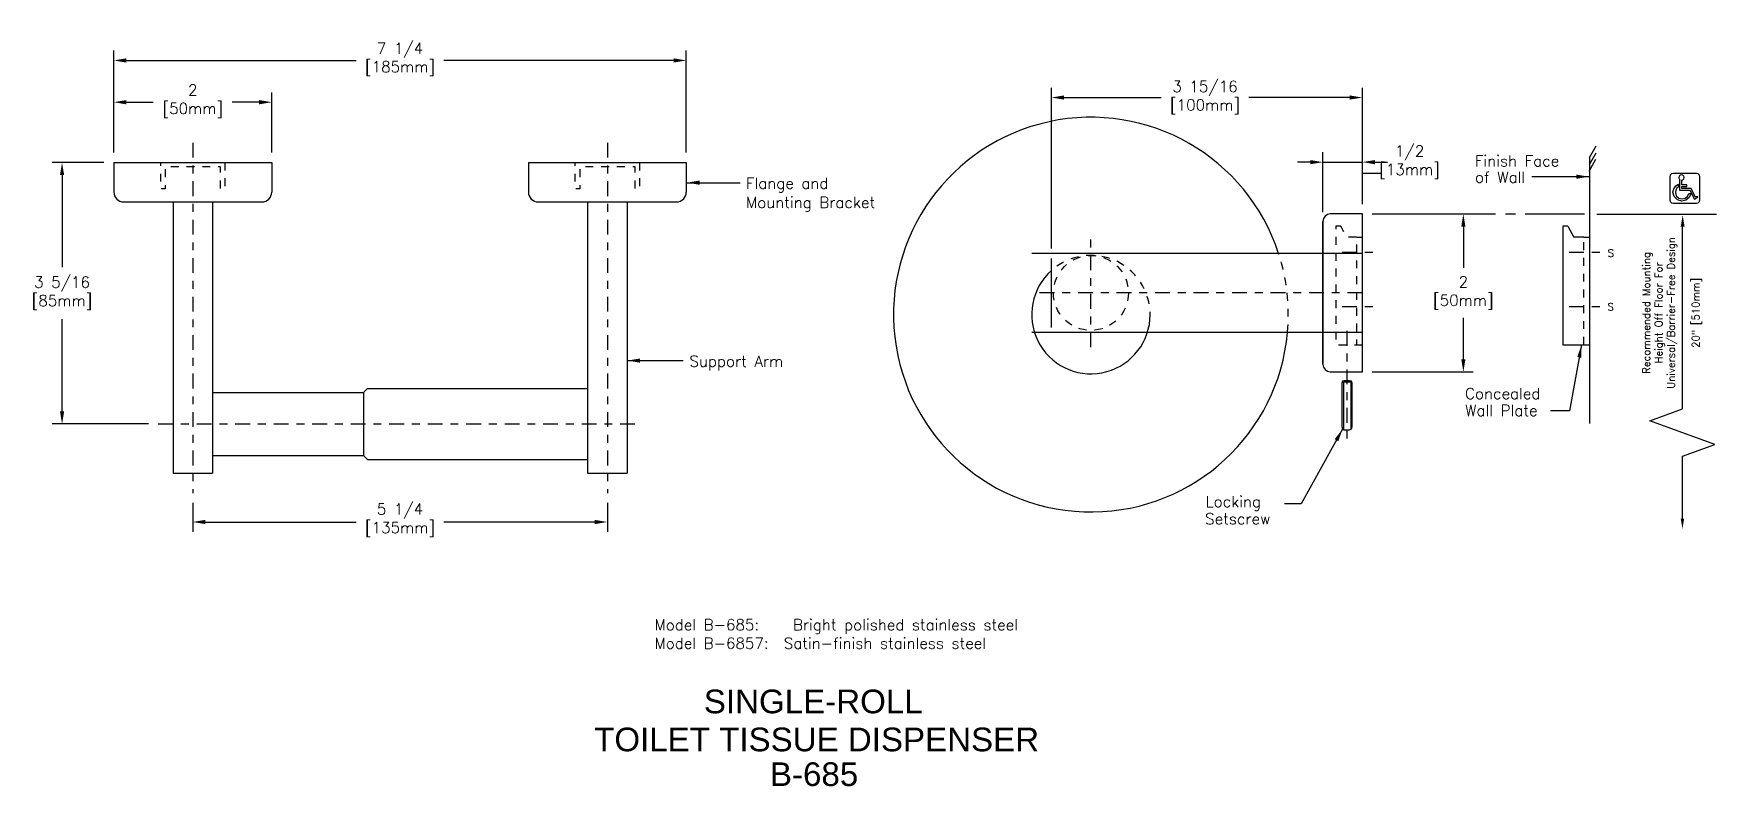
# Model space of a CAD drawing. Extents: x -9.9 to 11.4, y -2.7 to 6.9.
import ezdxf

# ---------------------------------------------------------------- set-up
doc = ezdxf.new("R2010")
doc.units = 0
doc.header["$MEASUREMENT"] = 0
doc.header["$PDMODE"] = 35
doc.header["$PDSIZE"] = 0.000315
doc.linetypes.add('CENTER2', pattern=[1.125, 0.75, -0.125, 0.125, -0.125])
doc.linetypes.add('HIDDEN2', pattern=[0.1875, 0.125, -0.0625])
doc.layers.get('0').update_dxf_attribs({"linetype": 'CONTINUOUS'})
doc.layers.get('DEFPOINTS').update_dxf_attribs({"linetype": 'CONTINUOUS'})
for name, color, linetype in [('DETAIL', 4, 'CONTINUOUS'), ('DIM', 1, 'CONTINUOUS'), ('TEXT', 2, 'CONTINUOUS')]:
    doc.layers.add(name, color=color, linetype=linetype)
doc.styles.add('ARIAL_5', font='arial.ttf', dxfattribs={"height": 5})
doc.styles.add('DIM_S_5', font='simplex.shx', dxfattribs={"height": 0.14})
doc.styles.add('DIM_S_8', font='simplex.shx', dxfattribs={"height": 0.375})
doc.dimstyles.new('DIM_S_7', dxfattribs={"dimtxt": 0.12, "dimasz": 0.16, "dimexe": 0.125, "dimexo": 0.125, "dimgap": 0.09375, "dimtad": 1, "dimtih": 1, "dimtoh": 1, "dimdec": 4, "dimrnd": 0.0625, "dimzin": 0, "dimtxsty": 'DIM_S_5', "dimcen": 0.09375, "dimaunit": 1, "dimazin": 3, "dimtfac": 1, "dimtdec": 4, "dimtofl": 0, "dimtmove": 0, "dimatfit": 3, "dimtolj": 1, "dimtzin": 0})

# ---------------------------------------------------------------- blocks, each defined once
blk = doc.blocks.new('*D6')
at = {"color": 0, "linetype": 'BYBLOCK'}
for p, q in [((7.065, 4.586), (8.344, 4.586)), ((8.219, 4.426), (8.219, 3.904)), ((8.219, 2.746), (8.219, 3.269)), ((7.065, 2.586), (8.344, 2.586))]:
    blk.add_line(p, q, dxfattribs=at)
for points in [[(8.193, 4.426), (8.246, 4.426), (8.219, 4.586)], [(8.193, 2.746), (8.246, 2.746), (8.219, 2.586)]]:
    blk.add_solid(points, dxfattribs=at)
at = {"layer": 'DEFPOINTS', "color": 0, "linetype": 'BYBLOCK'}
for p in [(6.94, 4.586), (6.94, 2.586), (8.219, 2.586)]:
    blk.add_point(p, dxfattribs=at)
at = {"color": 0, "linetype": 'BYBLOCK', "insert": (8.219, 3.586), "char_height": 0.14, "attachment_point": 5, "style": 'DIM_S_5'}
blk.add_mtext('\\A1;2\\P[50mm]', dxfattribs=at)
blk = doc.blocks.new('*D5')
at = {"color": 0, "linetype": 'BYBLOCK'}
for p, q in [((-8.997, 5.238), (-9.653, 5.238)), ((-9.528, 5.078), (-9.528, 3.913)), ((-9.528, 2.086), (-9.528, 3.252)), ((-8.434, 1.926), (-9.653, 1.926))]:
    blk.add_line(p, q, dxfattribs=at)
for points in [[(-9.554, 5.078), (-9.501, 5.078), (-9.528, 5.238)], [(-9.554, 2.086), (-9.501, 2.086), (-9.528, 1.926)]]:
    blk.add_solid(points, dxfattribs=at)
at = {"layer": 'DEFPOINTS', "color": 0, "linetype": 'BYBLOCK'}
for p in [(-8.872, 5.238), (-9.528, 1.926), (-8.309, 1.926)]:
    blk.add_point(p, dxfattribs=at)
at = {"color": 0, "linetype": 'BYBLOCK', "insert": (-9.528, 3.582), "char_height": 0.14, "attachment_point": 5, "style": 'DIM_S_5'}
blk.add_mtext('\\A1;3 5/16\\P[85mm]', dxfattribs=at)
blk = doc.blocks.new('*D4')
at = {"color": 0, "linetype": 'BYBLOCK'}
for p, q in [((-7.872, 0.926), (-7.872, 0.559)), ((-2.622, 0.926), (-2.622, 0.559)), ((-7.712, 0.684), (-5.801, 0.684)), ((-2.782, 0.684), (-4.693, 0.684))]:
    blk.add_line(p, q, dxfattribs=at)
for points in [[(-7.712, 0.711), (-7.712, 0.657), (-7.872, 0.684)], [(-2.782, 0.711), (-2.782, 0.657), (-2.622, 0.684)]]:
    blk.add_solid(points, dxfattribs=at)
at = {"layer": 'DEFPOINTS', "color": 0, "linetype": 'BYBLOCK'}
for p in [(-7.872, 1.051), (-2.622, 1.051), (-2.622, 0.684)]:
    blk.add_point(p, dxfattribs=at)
at = {"color": 0, "linetype": 'BYBLOCK', "insert": (-5.247, 0.707), "char_height": 0.14, "attachment_point": 5, "style": 'DIM_S_5'}
blk.add_mtext('\\A1;5 1/4\\P[135mm]', dxfattribs=at)
blk = doc.blocks.new('*D3')
at = {"color": 0, "linetype": 'BYBLOCK'}
for p, q in [((-8.872, 5.363), (-8.872, 6.127)), ((-8.712, 6.002), (-8.372, 6.002)), ((-7.032, 6.002), (-7.372, 6.002)), ((-6.872, 5.363), (-6.872, 6.127))]:
    blk.add_line(p, q, dxfattribs=at)
for points in [[(-8.712, 6.029), (-8.712, 5.975), (-8.872, 6.002)], [(-7.032, 6.029), (-7.032, 5.975), (-6.872, 6.002)]]:
    blk.add_solid(points, dxfattribs=at)
at = {"layer": 'DEFPOINTS', "color": 0, "linetype": 'BYBLOCK'}
for p in [(-6.872, 6.002), (-8.872, 5.238), (-6.872, 5.238)]:
    blk.add_point(p, dxfattribs=at)
at = {"color": 0, "linetype": 'BYBLOCK', "insert": (-7.872, 6.016), "char_height": 0.14, "attachment_point": 5, "style": 'DIM_S_5'}
blk.add_mtext('\\A1;2\\P[50mm]', dxfattribs=at)
blk = doc.blocks.new('*D2')
at = {"color": 0, "linetype": 'BYBLOCK'}
for p, q in [((-8.872, 5.363), (-8.872, 6.656)), ((-1.622, 5.363), (-1.622, 6.656)), ((-8.712, 6.531), (-5.801, 6.531)), ((-1.782, 6.531), (-4.693, 6.531))]:
    blk.add_line(p, q, dxfattribs=at)
for points in [[(-8.712, 6.558), (-8.712, 6.504), (-8.872, 6.531)], [(-1.782, 6.558), (-1.782, 6.504), (-1.622, 6.531)]]:
    blk.add_solid(points, dxfattribs=at)
at = {"layer": 'DEFPOINTS', "color": 0, "linetype": 'BYBLOCK'}
for p in [(-1.622, 6.531), (-8.872, 5.238), (-1.622, 5.238)]:
    blk.add_point(p, dxfattribs=at)
at = {"color": 0, "linetype": 'BYBLOCK', "insert": (-5.247, 6.545), "char_height": 0.14, "attachment_point": 5, "style": 'DIM_S_5'}
blk.add_mtext('\\A1;7 1/4\\P[185mm]', dxfattribs=at)
blk = doc.blocks.new('*D1')
at = {"color": 0, "linetype": 'BYBLOCK'}
for p, q in [((6.44, 4.611), (6.44, 5.368)), ((6.94, 4.711), (6.94, 5.368)), ((6.28, 5.243), (6.12, 5.243)), ((6.44, 5.243), (6.94, 5.243)), ((7.1, 5.243), (7.26, 5.243))]:
    blk.add_line(p, q, dxfattribs=at)
for points in [[(6.28, 5.269), (6.28, 5.216), (6.44, 5.243)], [(7.1, 5.269), (7.1, 5.216), (6.94, 5.243)]]:
    blk.add_solid(points, dxfattribs=at)
at = {"layer": 'DEFPOINTS', "color": 0, "linetype": 'BYBLOCK'}
for p in [(6.94, 5.243), (6.44, 4.486), (6.94, 4.586)]:
    blk.add_point(p, dxfattribs=at)
at = {"color": 0, "linetype": 'BYBLOCK', "insert": (7.538, 5.243), "char_height": 0.14, "attachment_point": 5, "style": 'DIM_S_5'}
blk.add_mtext('\\A1;1/2\\P[13mm]', dxfattribs=at)
blk = doc.blocks.new('*D0')
at = {"color": 0, "linetype": 'BYBLOCK'}
for p, q in [((3.003, 4.149), (3.003, 6.186)), ((6.94, 4.711), (6.94, 6.186)), ((3.163, 6.061), (4.394, 6.061)), ((6.78, 6.061), (5.501, 6.061))]:
    blk.add_line(p, q, dxfattribs=at)
for points in [[(3.163, 6.088), (3.163, 6.035), (3.003, 6.061)], [(6.78, 6.088), (6.78, 6.035), (6.94, 6.061)]]:
    blk.add_solid(points, dxfattribs=at)
at = {"layer": 'DEFPOINTS', "color": 0, "linetype": 'BYBLOCK'}
for p in [(6.94, 6.061), (6.94, 4.586), (3.003, 4.024)]:
    blk.add_point(p, dxfattribs=at)
at = {"color": 0, "linetype": 'BYBLOCK', "insert": (4.948, 6.061), "char_height": 0.14, "attachment_point": 5, "style": 'DIM_S_5'}
blk.add_mtext('\\A1;3 15/16\\P[100mm]', dxfattribs=at)
blk = doc.blocks.new('ADA')
at = {"layer": 'DETAIL', "linetype": 'CONTINUOUS'}
for p, q in [((1.017, 0.853), (0.492, 0.853)), ((1.261, 0.358), (1.017, 0.853)), ((1.215, 0.235), (1.3, 0.278)), ((1.3, 0.278), (1.299, 0.282))]:
    blk.add_line(p, q, dxfattribs=at)
for points in [[(1.328, 0), (1.431, 0.028), (1.503, 0.1), (1.531, 0.202), (1.531, 1.514), (1.503, 1.616), (1.431, 1.688), (1.328, 1.716), (0, 1.716), (-0.102, 1.688), (-0.175, 1.616), (-0.203, 1.514), (-0.203, 0.202), (-0.175, 0.1), (-0.102, 0.028), (0, 0)], [(0.997, 0.551), (0.905, 0.333), (0.727, 0.181), (0.491, 0.125), (0.233, 0.194), (0.049, 0.378), (-0.021, 0.635), (0.026, 0.833), (0.142, 1), (0.293, 1.1), (0.295, 0.934), (0.193, 0.86), (0.137, 0.758), (0.12, 0.624), (0.172, 0.431), (0.31, 0.294), (0.504, 0.242), (0.68, 0.282), (0.814, 0.393), (0.883, 0.555)]]:
    blk.add_lwpolyline(points, close=True, dxfattribs=at)
for points in [[(0.492, 1.332), (0.54, 1.345), (0.595, 1.4), (0.616, 1.477), (0.595, 1.554), (0.54, 1.609), (0.463, 1.629), (0.386, 1.609), (0.331, 1.554), (0.31, 1.477), (0.331, 1.4), (0.355, 1.376)], [(0.355, 1.376), (0.355, 0.757)], [(0.492, 1.051), (0.492, 1.332)], [(0.492, 0.955), (0.78, 0.955), (0.78, 1.051), (0.492, 1.051)], [(0.355, 0.757), (0.492, 0.757)], [(0.492, 0.853), (0.492, 0.955)], [(0.492, 0.757), (0.948, 0.757)], [(0.948, 0.757), (1.215, 0.235)], [(1.299, 0.282), (1.359, 0.307), (1.398, 0.335), (1.407, 0.361), (1.382, 0.375), (1.329, 0.374), (1.261, 0.358)]]:
    blk.add_lwpolyline(points, dxfattribs=at)

msp = doc.modelspace()

# ---------------------------------------------------------------- linework, layer by layer
at = {"layer": 'DETAIL', "linetype": 'CENTER2', "ltscale": 0.25}
for p, q in [((-7.87192, 5.48846), (-7.87192, 1.05096)), ((-2.62193, 5.48846), (-2.62193, 1.05096)), ((3.50274, 2.89899), (3.50274, 4.27399)), ((6.68449, 4.1018), (7.12774, 4.1018)), ((9.55909, 4.1018), (10.00234, 4.1018)), ((6.94024, 3.58649), (2.75274, 3.58649)), ((6.68449, 3.41517), (7.12774, 3.41517)), ((9.55909, 3.41517), (10.00234, 3.41517)), ((-8.30942, 1.92596), (-2.18443, 1.92596))]:
    msp.add_line(p, q, dxfattribs=at)
at = {"layer": 'DETAIL', "linetype": 'CONTINUOUS'}
for p, q in [((-8.87193, 5.23846), (-8.87193, 4.86346)), ((-8.87193, 5.23846), (-6.87192, 5.23846)), ((-6.87192, 5.23846), (-6.87192, 4.86346)), ((-3.62193, 5.23846), (-1.62193, 5.23846)), ((-3.62193, 5.23846), (-3.62193, 4.86346)), ((-1.62193, 5.23846), (-1.62193, 4.86346)), ((9.81484, 5.30097), (9.81484, 1.93029)), ((-8.74693, 4.73846), (-6.99692, 4.73846)), ((-8.12192, 4.73846), (-8.12192, 1.30096)), ((-7.62192, 4.73846), (-7.62192, 1.30096)), ((-3.49693, 4.73846), (-1.74693, 4.73846)), ((-2.87193, 4.73846), (-2.87193, 1.30096)), ((-2.37193, 4.73846), (-2.37193, 1.30096)), ((6.44023, 4.48621), (6.44023, 2.69094)), ((6.44024, 2.68024), (6.44024, 4.49274)), ((6.94024, 4.58649), (6.53399, 4.58649)), ((6.94024, 2.58649), (6.94024, 4.58649)), ((9.47918, 4.43176), (9.47918, 2.9291)), ((9.54194, 4.43176), (9.61707, 4.29296)), ((9.7452, 4.29296), (9.61707, 4.29296)), ((6.94024, 4.08649), (2.75274, 4.08649)), ((3.00274, 3.14899), (3.00274, 4.02399)), ((6.94024, 3.08649), (2.75274, 3.08649)), ((9.47918, 2.9291), (9.7452, 2.9291)), ((6.53399, 2.58649), (6.94024, 2.58649)), ((-5.70942, 2.32596), (-5.65942, 2.37596)), ((-5.65942, 2.37596), (-2.87193, 2.37596)), ((-7.62192, 2.32596), (-5.70942, 2.32596)), ((-5.70942, 2.32596), (-5.70942, 1.52596)), ((-7.62192, 1.52596), (-5.70942, 1.52596)), ((-5.70942, 1.52596), (-5.65942, 1.47596)), ((-8.12192, 1.30096), (-7.62192, 1.30096)), ((-5.65942, 1.47596), (-2.87193, 1.47596)), ((-2.87193, 1.30096), (-2.37193, 1.30096))]:
    msp.add_line(p, q, dxfattribs=at)
at = {"layer": 'DETAIL', "linetype": 'HIDDEN2', "ltscale": 0.5}
msp.add_line((9.7452, 2.9291), (9.7452, 4.29296), dxfattribs=at)
at = {"layer": 'DETAIL', "linetype": 'CONTINUOUS'}
for points in [[(9.81484, 5.30097), (9.8998, 5.45139)], [(9.81484, 5.21183), (9.8998, 5.36225)], [(9.81345, 5.12827), (9.8984, 5.27869)], [(9.54194, 4.43176), (9.47918, 4.43176)], [(9.74659, 4.29296), (9.81484, 4.29296)], [(9.7452, 2.9291), (9.81484, 2.9291)], [(6.8121, 1.89428), (6.8121, 2.44164), (6.80374, 2.4667), (6.77728, 2.47367), (6.71043, 2.47367), (6.68954, 2.4667), (6.68118, 2.44164), (6.68118, 1.89428), (6.68675, 1.86364), (6.71043, 1.8525), (6.77728, 1.8525), (6.80374, 1.86225), (6.8121, 1.89428)], [(6.79817, 1.86225), (6.79817, 2.45696), (6.69929, 2.45696), (6.69929, 1.85668)]]:
    msp.add_lwpolyline(points, dxfattribs=at)
at = {"layer": 'DETAIL', "linetype": 'HIDDEN2', "ltscale": 0.5, "flags": 128}
for points in [[(-7.46428, 5.23846), (-7.46428, 4.9028), (-7.52138, 4.9028), (-7.52138, 5.18136), (-8.22107, 5.18136), (-8.22107, 4.9028), (-8.27817, 4.9028), (-8.27817, 5.23846)], [(-2.21428, 5.23846), (-2.21428, 4.9028), (-2.27139, 4.9028), (-2.27139, 5.18136), (-2.97107, 5.18136), (-2.97107, 4.9028), (-3.02818, 4.9028), (-3.02818, 5.23846)]]:
    msp.add_lwpolyline(points, dxfattribs=at)
msp.add_lwpolyline([(6.66733, 4.43176), (6.60458, 4.43176), (6.60458, 2.9291), (6.8706, 2.9291), (6.8706, 4.29296), (6.74246, 4.29296)], close=True, dxfattribs=at)
at = {"layer": 'DETAIL', "linetype": 'HIDDEN2', "ltscale": 0.5}
for points in [[(6.87199, 4.29296), (6.94024, 4.29296)], [(6.8706, 2.9291), (6.94024, 2.9291)]]:
    msp.add_lwpolyline(points, dxfattribs=at)
at = {"layer": 'DETAIL', "linetype": 'CENTER2', "ltscale": 0.25}
msp.add_lwpolyline([(6.74525, 3.10459), (6.74525, 1.70626)], dxfattribs=at)
at = {"layer": 'DETAIL', "linetype": 'HIDDEN2', "ltscale": 0.5}
msp.add_circle((3.50274, 3.58649), 0.47465, dxfattribs=at)
at = {"layer": 'DETAIL', "linetype": 'CONTINUOUS'}
for centre, radius, start, end in [((3.50274, 3.31113), 2.5, 18.067753, 354.844528), ((-8.74693, 4.86346), 0.125, 180, 270), ((-6.99692, 4.86346), 0.125, 270, 0), ((-3.49693, 4.86346), 0.125, 180, 270), ((-1.74693, 4.86346), 0.125, 270, 0), ((6.53399, 4.49274), 0.09375, 90, 180), ((3.50274, 3.31113), 0.75, 131.810315, 355.219808), ((6.53399, 2.68024), 0.09375, 180, 270)]:
    msp.add_arc(centre, radius, start, end, dxfattribs=at)
at = {"layer": 'DETAIL', "linetype": 'HIDDEN2', "ltscale": 0.5}
for radius, start, end in [(0.75, 355.219808, 131.810315), (2.5, 354.844528, 18.067753)]:
    msp.add_arc((3.50274, 3.31113), radius, start, end, dxfattribs=at)
at = {"layer": 'DIM', "linetype": 'CONTINUOUS'}
for p, q in [((6.94024, 5.10461), (7.18216, 5.10461)), ((9.91182, 4.5847), (11.42334, 4.5847))]:
    msp.add_line(p, q, dxfattribs=at)
at = {"layer": 'DIM', "linetype": 'CENTER2'}
msp.add_line((7.87808, 4.58633), (9.84971, 4.58633), dxfattribs=at)
at = {"layer": 'DIM', "linetype": 'CONTINUOUS'}
msp.add_lwpolyline([(10.99277, 0.70974), (10.99277, 1.51617), (11.4049, 1.66617), (10.58065, 1.96617), (10.99277, 2.11617), (10.99277, 4.43071)], dxfattribs=at)
for points in [[(10.97163, 4.42353), (11.0214, 4.42353), (10.99651, 4.57283)], [(10.97227, 0.72616), (11.01554, 0.72616), (10.9939, 0.59636)]]:
    msp.add_solid(points, dxfattribs=at)

# ---------------------------------------------------------------- block references
at = {"linetype": 'CONTINUOUS', "xscale": 0.2202759850241858, "yscale": 0.2202759850241867, "zscale": 0.2202759850241866}
msp.add_blockref('ADA', (10.87863, 4.72283), dxfattribs=at)

# ---------------------------------------------------------------- texts
at = {"layer": 'DIM', "linetype": 'CONTINUOUS', "style": 'DIM_S_5'}
for s, height, p in [('Finish Face', 0.14, (8.3656, 5.18882)), ('of Wall', 0.14, (8.36679, 4.98192)), ('Flange and', 0.14, (-0.86679, 4.90507)), ('Mounting Bracket', 0.14, (-0.8675, 4.66221)), ('S', 0.09375, (10.04715, 4.04438)), ('S', 0.09375, (10.0445, 3.36372)), ('Support Arm', 0.14, (-1.58124, 2.65074)), ('Concealed', 0.14, (8.24118, 2.24126)), ('Wall Plate', 0.14, (8.24118, 2.02675)), ('Locking', 0.14, (4.95431, 0.87264)), ('Setscrew', 0.14, (4.94859, 0.65502)), ('Model B-685:   Bright polished stainless steel', 0.14, (-2.02526, -0.68722)), ('Model B-6857:  Satin-finish stainless steel', 0.14, (-2.02526, -0.92238))]:
    msp.add_text(s, height=height, dxfattribs=at).set_placement(p)
at = {"layer": 'DIM', "linetype": 'CONTINUOUS', "insert": (10.86452, 3.33258), "char_height": 0.09375, "attachment_point": 5, "rotation": 90, "style": 'DIM_S_8'}
msp.add_mtext('Recommended Mounting\\PHeight Off Floor For \\PUniversal/Barrier-Free Design\\P\\P20" [510mm]', dxfattribs=at)
at = {"layer": 'TEXT', "linetype": 'CONTINUOUS', "style": 'ARIAL_5'}
for s, p in [('SINGLE-ROLL', (-1.39983, -1.73895)), ('TOILET TISSUE DISPENSER', (-2.78908, -2.22046)), ('B-685', (-0.56267, -2.66044))]:
    msp.add_text(s, height=0.3, dxfattribs=at).set_placement(p)

# ---------------------------------------------------------------- dimensions: what is measured, and where the dimension line sits
at = {"layer": 'DIM', "linetype": 'CONTINUOUS'}
for base, p1, p2, text, picture, middle in [((-1.62193, 6.53097), (-8.87193, 5.23846), (-1.62193, 5.23846), '<>\\P[185mm]', '*D2', (-5.24693, 6.54489)), ((-6.87192, 6.00195), (-8.87193, 5.23846), (-6.87192, 5.23846), '<>\\P[50mm]', '*D3', (-7.87192, 6.01587)), ((6.94024, 6.0612), (3.00274, 4.02399), (6.94024, 4.58649), '<>\\P[100mm]', '*D0', (4.94773, 6.0612)), ((6.94024, 5.24279), (6.44023, 4.48621), (6.94024, 4.58649), '<>\\P[13mm]', '*D1', (7.53822, 5.24279)), ((-2.62193, 0.68388), (-7.87192, 1.05096), (-2.62193, 1.05096), '<>\\P[135mm]', '*D4', (-5.24693, 0.70656))]:
    dim = msp.add_linear_dim(base=base, p1=p1, p2=p2, text=text, dimstyle='DIM_S_7', dxfattribs=at)
    dim.commit()
    dim.dimension.update_dxf_attribs({"geometry": picture, "text_midpoint": middle, "dimtype": 128})
dim = msp.add_linear_dim(base=(-9.52751, 1.92596), p1=(-8.87193, 5.23846), p2=(-8.30942, 1.92596), angle=90, text='<>\\P[85mm]', dimstyle='DIM_S_7', dxfattribs=at)
dim.commit()
dim.dimension.update_dxf_attribs({"geometry": '*D5', "text_midpoint": (-9.52751, 3.58221)})
dim = msp.add_linear_dim(base=(8.21925, 2.58649), p1=(6.94024, 4.58649), p2=(6.94024, 2.58649), angle=90, text='<>\\P[50mm]', dimstyle='DIM_S_7', override={"dimadec": 2, "dimatfit": 1}, dxfattribs=at)
dim.commit()
dim.dimension.update_dxf_attribs({"geometry": '*D6', "text_midpoint": (8.21925, 3.58649)})

# ---------------------------------------------------------------- leaders
for points in [[(-1.61432, 4.98264), (-0.93807, 4.98264)], [(9.81066, 5.05852), (9.08746, 5.05852)], [(9.71574, 2.92749), (9.56453, 2.09155), (9.32334, 2.09155)], [(-2.36716, 2.72892), (-1.66229, 2.72892)], [(6.68979, 1.86047), (6.16408, 0.9132), (5.95331, 0.9132)]]:
    msp.add_leader(points, dimstyle='DIM_S_7', dxfattribs=at)

doc.saveas('drawing.dxf')
